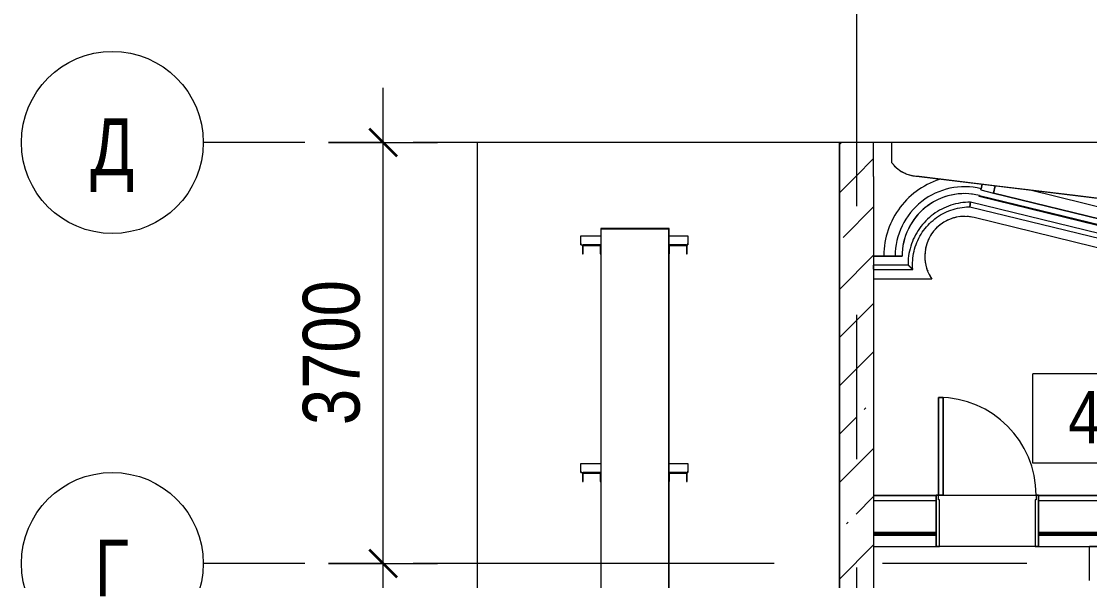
# Model space of a CAD drawing. Header units: millimetres. Extents: x 48966 to 294585, y -43515 to 30344.
# Drawn here: x 266500 to 275897, y -4019 to 894 of the extents above; entities that cross this region are included whole.
import ezdxf

# ---------------------------------------------------------------- set-up
doc = ezdxf.new("R2010")
doc.units = ezdxf.units.MM
doc.linetypes.add('Осевые', pattern=[6350, 1270, -952.5, 3175, -952.5])
for name, color, linetype, lineweight in [('Двери', 7, 'Continuous', 9), ('Каркас несущий', 7, 'Continuous', 9), ('Каркас_Импост', 7, 'Continuous', 9), ('Марки помещений', 7, 'Continuous', 9), ('Мебель', 7, 'Continuous', 9), ('Общие ребра', 7, 'Continuous', 9), ('Ограждение', 7, 'Continuous', 9), ('Оси', 7, 'Continuous', 9), ('Оси-1', 7, 'Continuous', 18), ('Оси-2', 7, 'Осевые', 9), ('Панель', 7, 'Continuous', 9), ('Перекрытия', 7, 'Continuous', 9), ('Поручни', 7, 'Continuous', 9), ('Размеры', 7, 'Continuous', 9), ('Размеры-200', 7, 'Continuous', 9), ('Стены', 7, 'Continuous', 9), ('Стены-1', 7, 'Continuous', 18), ('Штриховка разреза-1', 7, 'Continuous', 9), ('Элементы узлов', 7, 'Continuous', 9)]:
    doc.layers.add(name, color=color, linetype=linetype, lineweight=lineweight)
doc.styles.add('Arial Narrow', font='Arial Narrow.ttf', dxfattribs={"height": 500})
doc.styles.add('Arial Narrow_1', font='Arial Narrow.ttf', dxfattribs={"height": 460})
doc.dimstyles.new('Диагональ_-_2_5_мм_Arial_narrow_1', dxfattribs={"dimscale": 304.8, "dimtxt": 511.715487, "dimasz": 0.787402, "dimexe": 1.574803, "dimexo": 0.0625, "dimgap": 0.19685, "dimtad": 1, "dimdec": 0, "dimzin": 0, "dimdsep": 46, "dimtxsty": 'Arial Narrow', "dimblk1": 'OBLIQUE', "dimblk2": 'OBLIQUE', "dimsah": 1, "dimcen": 0.09, "dimdle": 1.574803, "dimazin": 0, "dimtfac": 1, "dimtdec": 4, "dimtix": 1, "dimtmove": 0, "dimatfit": 3, "dimfxl": 1.574803, "dimfxlon": 1, "dimtvp": 1, "dimtolj": 1, "dimtzin": 0, "dimarcsym": 2})
pattern_1 = [(45, (169515.5, 0), (-424.264, 424.264), [600, -100, 20, -100]), (45, (169515.5, 424), (-424.264, 424.264), [])]

# ---------------------------------------------------------------- blocks, each defined once
blk = doc.blocks.new('Ограждение - Ограждение-585032-План 4-го этажа на отм_ _10_050')
at = {"layer": 'Поручни'}
for p, q in [((102681.6, -10537.9), (102081.6, -10537.9)), ((102081.6, -10537.9), (102081.6, -13732.9)), ((102085.6, -13736.9), (102085.6, -10541.9)), ((102085.6, -10541.9), (102677.6, -10541.9)), ((102677.6, -10541.9), (102677.6, -13736.9)), ((102681.6, -13732.9), (102681.6, -10537.9)), ((102081.6, -13732.9), (100996.6, -13732.9)), ((100996.6, -13736.9), (102085.6, -13736.9)), ((102677.6, -13736.9), (104031.6, -13736.9)), ((104031.6, -13732.9), (102681.6, -13732.9)), ((104031.6, -13736.9), (104031.6, -13732.9))]:
    blk.add_line(p, q, dxfattribs=at)
blk = doc.blocks.new('Швеллеры стальные гнутые равнополочные  ГОСТ 8278-83_Гн_ - Гн160x80x5-608659-План 4-го этажа на отм_ _10_050')
at = {"layer": 'Каркас несущий'}
for p, q in [((102681.6, 3397.1), (102681.6, 3324.1)), ((102686.6, 3397.1), (102681.6, 3397.1)), ((102686.6, 3329.1), (102686.6, 3397.1)), ((102841.6, 3397.1), (102836.6, 3397.1)), ((102836.6, 3397.1), (102836.6, 3329.1)), ((102841.6, 3324.1), (102841.6, 3397.1)), ((102688.6, 3317.1), (102834.6, 3317.1)), ((102829.6, 3322.1), (102693.6, 3322.1))]:
    blk.add_line(p, q, dxfattribs=at)
for centre, start, end in [((102688.6, 3324.1), 180, 270), ((102693.6, 3329.1), 180, 270), ((102829.6, 3329.1), 270, 0), ((102834.6, 3324.1), 270, 0)]:
    blk.add_arc(centre, 7, start, end, dxfattribs=at)
blk = doc.blocks.new('Швеллеры стальные гнутые равнополочные  ГОСТ 8278-83_Гн_ - Гн160x80x5-608658-План 4-го этажа на отм_ _10_050')
at = {"layer": 'Каркас несущий'}
for p, q in [((101926.6, 3397.1), (101921.6, 3397.1)), ((101921.6, 3397.1), (101921.6, 3324.1)), ((101926.6, 3329.1), (101926.6, 3397.1)), ((102081.6, 3397.1), (102076.6, 3397.1)), ((102076.6, 3397.1), (102076.6, 3329.1)), ((102081.6, 3324.1), (102081.6, 3397.1)), ((101928.6, 3317.1), (102074.6, 3317.1)), ((102069.6, 3322.1), (101933.6, 3322.1))]:
    blk.add_line(p, q, dxfattribs=at)
for centre, start, end in [((101928.6, 3324.1), 180, 270), ((101933.6, 3329.1), 180, 270), ((102069.6, 3329.1), 270, 0), ((102074.6, 3324.1), 270, 0)]:
    blk.add_arc(centre, 7, start, end, dxfattribs=at)
blk = doc.blocks.new('Швеллеры стальные гнутые равнополочные  ГОСТ 8278-83_Гн_ - Гн160x80x5-585116-План 4-го этажа на отм_ _10_050')
at = {"layer": 'Каркас несущий'}
for p, q in [((-470, 12), (-470, 80)), ((-470, 7), (-470, 80)), ((-470, 80), (-295.2, 80)), ((-470, 80), (-295.2, 80)), ((-470, 12), (-470, 7.1)), ((-470, 7.1), (-470, 12)), ((-470, 7), (-470, 2.1)), ((-470, 0), (-470, 7)), ((304.8, 80), (470, 80)), ((304.8, 80), (470, 80)), ((470, 80), (470, 7)), ((470, 80), (470, 12)), ((470, 12), (470, 7.1)), ((470, 7.1), (470, 12)), ((470, 7), (470, 0)), ((470, 2.1), (470, 7)), ((-470, 0), (-295.2, 0)), ((304.8, 0), (470, 0))]:
    blk.add_line(p, q, dxfattribs=at)
blk = doc.blocks.new('Швеллеры стальные гнутые равнополочные  ГОСТ 8278-83_Гн_ - Гн160x80x5-2083024-План 4-го этажа на отм_ _10_050')
at = {"layer": 'Каркас несущий'}
for p, q in [((102681.6, -1076.5), (102681.6, -1149.5)), ((102686.6, -1149.5), (102686.6, -1081.5)), ((102834.6, -1069.5), (102688.6, -1069.5)), ((102693.6, -1074.5), (102829.6, -1074.5)), ((102836.6, -1081.5), (102836.6, -1149.5)), ((102841.6, -1149.5), (102841.6, -1076.5)), ((102681.6, -1149.5), (102686.6, -1149.5)), ((102836.6, -1149.5), (102841.6, -1149.5))]:
    blk.add_line(p, q, dxfattribs=at)
for centre, start, end in [((102688.6, -1076.5), 90, 180), ((102693.6, -1081.5), 90, 180), ((102829.6, -1081.5), 0, 90), ((102834.6, -1076.5), 0, 90)]:
    blk.add_arc(centre, 7, start, end, dxfattribs=at)
blk = doc.blocks.new('Базовая стена _ ОС20 - обшивка балкона _мин_вата_фанера 10мм _сталь - ___-6277509-План 4-го этажа на отм_ _10_050')
at = {"layer": 'Стены'}
for p, q in [((105536.2, -10227.4), (105551.9, -10163.3)), ((105551.9, -10163.3), (105536.2, -10227.4)), ((112349.1, -11892.9), (105536.2, -10227.4)), ((105536.2, -10227.4), (109835.7, -11278.5)), ((112361.1, -11792.9), (105848.1, -10200.7)), ((109838, -11279), (112349.1, -11892.9))]:
    blk.add_line(p, q, dxfattribs=at)
at = {"layer": 'Стены', "flags": 128}
blk.add_lwpolyline([(112349.1, -11892.9), (112354.3, -11849.3), (112358.1, -11818), (112360.3, -11799.2), (112361.1, -11792.9), (112360.3, -11799.2), (112358.1, -11818), (112354.3, -11849.3), (112349.1, -11892.9)], dxfattribs=at)
blk = doc.blocks.new('Базовая стена _ ОС20 - обшивка балкона _мин_вата_фанера 10мм _сталь - ___-6278307-План 4-го этажа на отм_ _10_050')
at = {"layer": 'Стены'}
for p, q in [((105426.7, -10189.4), (105436.3, -10150.1)), ((105436.3, -10150.1), (105426.7, -10189.4)), ((104670.6, -10782.9), (104670.6, -10782.9))]:
    blk.add_line(p, q, dxfattribs=at)
at = {"layer": 'Стены', "flags": 128}
blk.add_lwpolyline([(105066.3, -10105.4), (105057.8, -10108), (105031, -10117.5), (105004.6, -10128.1), (104978.6, -10139.7), (104953.1, -10152.3), (104928.2, -10165.9), (104903.8, -10180.6), (104880, -10196.2), (104856.9, -10212.7), (104834.4, -10230.1), (104812.7, -10248.5), (104791.7, -10267.6), (104771.5, -10287.6), (104752.1, -10308.4), (104733.5, -10330), (104715.8, -10352.3), (104699.1, -10375.2), (104683.2, -10398.9), (104668.4, -10423.1), (104654.5, -10447.9), (104641.6, -10473.3), (104629.7, -10499.1), (104618.9, -10525.4), (104609.1, -10552.1), (104600.4, -10579.2), (104592.8, -10606.6), (104586.3, -10634.3), (104580.9, -10662.2), (104576.7, -10690.3), (104573.5, -10718.6), (104571.5, -10747), (104570.7, -10775.4), (104570.6, -10782.9)], dxfattribs=at)
at = {"layer": 'Стены'}
blk.add_arc((105281.6, -10782.9), 611, 76.26319, 180, dxfattribs=at)
blk.add_arc((105281.6, -10782.9), 611, 76.26319, 180, dxfattribs=at)
blk = doc.blocks.new('Ограждение - Ограждение-6396250-План 4-го этажа на отм_ _10_050')
at = {"layer": 'Поручни'}
for p, q in [((113656.9, -12343.3), (105333, -10308.5)), ((105328.2, -10348.5), (113616.9, -12374.7)), ((104784, -10859.9), (104481.6, -10859.9)), ((104481.6, -10862.6), (104481.6, -10897.2)), ((104481.6, -10897.2), (104481.6, -10862.6)), ((104481.6, -10899.9), (104826, -10899.9)), ((113616.9, -12374.7), (113616.9, -12881.9)), ((113656.9, -12881.9), (113656.9, -12343.3))]:
    blk.add_line(p, q, dxfattribs=at)
at = {"layer": 'Поручни', "flags": 128}
for points in [[(105333, -10308.5), (105311.2, -10308.8), (105289.3, -10310), (105267.6, -10312.1), (105245.9, -10315), (105224.4, -10318.8), (105203.1, -10323.5), (105181.9, -10329), (105161, -10335.4), (105140.4, -10342.5), (105120.1, -10350.5), (105100.1, -10359.3), (105080.4, -10368.9), (105061.2, -10379.3), (105042.4, -10390.5), (105024.1, -10402.3), (105006.2, -10414.9), (104988.9, -10428.3), (104972.1, -10442.2), (104955.9, -10456.9), (104940.3, -10472.2), (104925.3, -10488.1), (104911, -10504.6), (104897.3, -10521.6), (104884.3, -10539.2), (104872.1, -10557.3), (104860.5, -10575.8), (104849.7, -10594.8), (104839.7, -10614.2), (104830.5, -10634.1), (104822.1, -10654.2), (104814.5, -10674.7), (104807.7, -10695.5), (104801.7, -10716.5), (104796.6, -10737.7), (104792.4, -10759.2), (104789, -10780.7), (104786.5, -10802.4), (104784.8, -10824.2), (104784, -10846.1), (104784, -10859.9)], [(104826, -10899.9), (104824.6, -10879.7), (104824, -10859.4), (104824.2, -10839.2), (104825.2, -10819), (104827, -10798.8), (104829.7, -10778.7), (104833.1, -10758.8), (104837.4, -10739), (104842.4, -10719.4), (104848.2, -10700), (104854.8, -10680.8), (104862.1, -10661.9), (104870.2, -10643.4), (104879, -10625.1), (104888.6, -10607.3), (104898.8, -10589.8), (104909.7, -10572.8), (104921.4, -10556.2), (104933.6, -10540.1), (104946.5, -10524.5), (104960, -10509.4), (104974.1, -10494.9), (104988.8, -10480.9), (105004, -10467.6), (105019.8, -10454.8), (105036, -10442.7), (105052.7, -10431.3), (105069.9, -10420.5), (105087.5, -10410.5), (105105.4, -10401.1), (105123.8, -10392.5), (105142.4, -10384.6), (105161.4, -10377.5), (105180.6, -10371.1), (105200, -10365.5), (105219.7, -10360.7), (105239.5, -10356.7), (105259.5, -10353.5), (105279.6, -10351), (105299.8, -10349.4), (105320.1, -10348.6), (105328.2, -10348.5)]]:
    blk.add_lwpolyline(points, dxfattribs=at)
at = {"layer": 'Поручни'}
for points in [[(105328.2, -10348.5), (105328.2, -10348.5), (105328.3, -10347.7), (105328.7, -10344.1), (105329.3, -10338.7), (105330.1, -10332), (105331, -10325), (105331.8, -10318.3), (105332.5, -10312.9), (105332.9, -10309.3), (105333, -10308.5), (105333, -10308.5)], [(105332.8, -10309.7), (105332.7, -10310.5), (105332.5, -10312.9), (105332, -10316.5), (105331.8, -10318.5)]]:
    blk.add_open_spline(points, degree=3, dxfattribs=at)
for points, knots in [([(105331.6, -10320.3), (105331.4, -10321.8), (105330.9, -10325.6), (105330.1, -10332), (105329.3, -10338.7), (105328.7, -10344), (105328.4, -10346.7), (105328.3, -10347.3)], [-0.6353006, -0.6353006, -0.6353006, -0.6353006, -0.5555556, -0.4444444, -0.3333333, -0.2222222, -0.1111111, -0.1111111, -0.1111111, -0.1111111]), ([(104826, -10899.9), (104825.9, -10899.9), (104825.5, -10899.6), (104824.9, -10899), (104824.5, -10898.5), (104824.1, -10898.2), (104823.7, -10897.7), (104823, -10897.1), (104822.1, -10896.3), (104821.1, -10895.4), (104820.2, -10894.6), (104819.6, -10894), (104818.9, -10893.4), (104818, -10892.6), (104816.9, -10891.5), (104815.7, -10890.4), (104814.7, -10889.5), (104813.9, -10888.8), (104813.2, -10888.1), (104812.2, -10887.1), (104810.9, -10885.9), (104809.4, -10884.5), (104807.8, -10883), (104806.3, -10881.5), (104804.7, -10880), (104803.1, -10878.6), (104801.6, -10877.1), (104800.1, -10875.6), (104798.5, -10874.1), (104797.3, -10872.9), (104796.3, -10871.9), (104795.5, -10871.2), (104794.8, -10870.5), (104793.9, -10869.6), (104792.7, -10868.4), (104791.5, -10867.3), (104790.7, -10866.6), (104790.3, -10866.2), (104789.9, -10865.7), (104789.4, -10865.2), (104788.6, -10864.4), (104787.6, -10863.5), (104786.7, -10862.6), (104786.1, -10862), (104785.7, -10861.6), (104785.4, -10861.2), (104784.9, -10860.8), (104784.3, -10860.1), (104784, -10859.9), (104784, -10859.9)], [0, 0, 0, 0, 0.055556, 0.083333, 0.097222, 0.111111, 0.125, 0.138889, 0.166667, 0.194444, 0.208333, 0.222222, 0.236111, 0.25, 0.277778, 0.305556, 0.319444, 0.333333, 0.347222, 0.361111, 0.388889, 0.416667, 0.444444, 0.472222, 0.5, 0.527778, 0.555556, 0.583333, 0.611111, 0.638889, 0.652778, 0.666667, 0.680556, 0.694444, 0.722222, 0.75, 0.763889, 0.770833, 0.777778, 0.791667, 0.805556, 0.833333, 0.861111, 0.875, 0.888889, 0.902778, 0.916667, 0.944444, 1, 1, 1, 1]), ([(104785.7, -10861.6), (104785.8, -10861.8), (104786.1, -10862), (104786.7, -10862.6), (104787.5, -10863.4), (104788.2, -10864.1), (104788.5, -10864.3)], [0.11111111, 0.11111111, 0.11111111, 0.11111111, 0.125, 0.13888889, 0.16666667, 0.18764569, 0.18764569, 0.18764569, 0.18764569]), ([(104790, -10865.8), (104790.2, -10866.1), (104790.6, -10866.5), (104791.5, -10867.3), (104792.7, -10868.4), (104793.9, -10869.6), (104794.8, -10870.5), (104795.5, -10871.2), (104796.3, -10871.9), (104797.3, -10872.9), (104798.5, -10874.1), (104800.1, -10875.6), (104801.1, -10876.6), (104801.6, -10877.1)], [0.2222222, 0.2222222, 0.2222222, 0.2222222, 0.2361111, 0.25, 0.2777778, 0.3055556, 0.3194444, 0.3333333, 0.3472222, 0.3611111, 0.3888889, 0.4166667, 0.4443731, 0.4443731, 0.4443731, 0.4443731]), ([(104801.6, -10877.1), (104802.1, -10877.6), (104803.1, -10878.6), (104804.7, -10880), (104806.3, -10881.5), (104807.8, -10883), (104809.4, -10884.5), (104810.9, -10885.9), (104812.2, -10887.1), (104813.2, -10888.1), (104813.9, -10888.8), (104814.7, -10889.5), (104815.7, -10890.4), (104816.9, -10891.5), (104818, -10892.6), (104818.8, -10893.3), (104819.3, -10893.7), (104819.7, -10894.1), (104820.2, -10894.6), (104821.1, -10895.4), (104822.1, -10896.3), (104823, -10897.1), (104823.6, -10897.7), (104823.9, -10898), (104824.1, -10898.2)], [0.4444444, 0.4444444, 0.4444444, 0.4444444, 0.4722222, 0.5, 0.5277778, 0.5555556, 0.5833333, 0.6111111, 0.6388889, 0.6527778, 0.6666667, 0.6805556, 0.6944444, 0.7222222, 0.75, 0.7638889, 0.7708333, 0.7777778, 0.7916667, 0.8055556, 0.8333333, 0.8611111, 0.875, 0.8888889, 0.8888889, 0.8888889, 0.8888889]), ([(113616.9, -12374.7), (113616.9, -12374.7), (113617.4, -12374.4), (113619, -12373), (113621, -12371.5), (113622.7, -12370.2), (113624.4, -12368.9), (113625.8, -12367.7), (113627.3, -12366.6), (113628.8, -12365.4), (113630.5, -12364.1), (113631.7, -12363.1), (113633, -12362.1), (113634.3, -12361.1), (113635.6, -12360), (113636.9, -12359), (113638.2, -12358), (113639.5, -12357), (113640.8, -12356), (113642.1, -12355), (113643.3, -12354), (113645, -12352.7), (113646.5, -12351.5), (113648, -12350.3), (113649.4, -12349.2), (113651.1, -12347.9), (113652.8, -12346.5), (113654.7, -12345), (113656.4, -12343.7), (113656.9, -12343.3), (113656.9, -12343.3)], [-1, -1, -1, -1, -0.916667, -0.833333, -0.791667, -0.75, -0.708333, -0.6875, -0.666667, -0.625, -0.604167, -0.583333, -0.5625, -0.541667, -0.520833, -0.5, -0.479167, -0.458333, -0.4375, -0.416667, -0.395833, -0.375, -0.333333, -0.3125, -0.291667, -0.25, -0.208333, -0.166667, -0.083333, 0, 0, 0, 0]), ([(113644.8, -12352.9), (113644.7, -12352.9), (113644.2, -12353.3), (113643.3, -12354), (113642.1, -12355), (113640.8, -12356), (113639.5, -12357), (113638.2, -12358), (113636.9, -12359), (113635.6, -12360), (113634.3, -12361.1), (113633, -12362.1), (113631.7, -12363.1), (113630.5, -12364.1), (113628.8, -12365.4), (113627.3, -12366.6), (113625.8, -12367.7), (113624.4, -12368.9), (113622.7, -12370.2), (113621, -12371.5), (113620, -12372.3), (113619.6, -12372.6)], [-0.6285509, -0.6285509, -0.6285509, -0.6285509, -0.625, -0.6041667, -0.5833333, -0.5625, -0.5416667, -0.5208333, -0.5, -0.4791667, -0.4583333, -0.4375, -0.4166667, -0.3958333, -0.375, -0.3333333, -0.3125, -0.2916667, -0.25, -0.2083333, -0.1666667, -0.1666667, -0.1666667, -0.1666667]), ([(113654.2, -12345.4), (113653.8, -12345.8), (113652.8, -12346.5), (113651.1, -12347.9), (113649.4, -12349.2), (113648, -12350.3), (113647.3, -12350.9), (113646.9, -12351.2)], [-0.8333333, -0.8333333, -0.8333333, -0.8333333, -0.7916667, -0.75, -0.7083333, -0.6875, -0.6666667, -0.6666667, -0.6666667, -0.6666667])]:
    blk.add_open_spline(points, degree=3, knots=knots, dxfattribs=at)
blk = doc.blocks.new('Дверь - Однопольная - ДВ2_21х9-6474923-План 4-го этажа на отм_ _10_050')
at = {"layer": 'Двери'}
for p, q in [((-389, 1083.5), (-429, 1083.5)), ((-429, 1083.5), (-429, 225.5)), ((-389, 225.5), (-389, 1083.5)), ((-429, 225.5), (-389, 225.5))]:
    blk.add_line(p, q, dxfattribs=at)
blk.add_arc((-429, 225.5), 858, 360, 90, dxfattribs=at)
at = {"layer": 'Каркас_Импост'}
for p, q in [((-430, 225.5), (-450, 225.5)), ((-450, 225.5), (-450, -225.5)), ((-430, 185.5), (-430, 225.5)), ((450, 225.5), (430, 225.5)), ((430, 225.5), (430, 185.5)), ((450, -225.5), (450, 225.5)), ((-420, 185.5), (-430, 185.5)), ((-420, -225.5), (-420, 185.5)), ((430, 185.5), (420, 185.5)), ((420, 185.5), (420, -225.5)), ((-450, -225.5), (-420, -225.5)), ((420, -225.5), (450, -225.5))]:
    blk.add_line(p, q, dxfattribs=at)
at = {"layer": 'Панель'}
for p, q in [((-429, 1083.5), (-389, 1083.5)), ((-429, 225.5), (-429, 1083.5)), ((-389, 1083.5), (-389, 225.5)), ((-389, 225.5), (-429, 225.5))]:
    blk.add_line(p, q, dxfattribs=at)
blk = doc.blocks.new('Рефлектор_2 - Рефлектор_2-V70-План 4-го этажа на отм_ _10_050')
at = {"layer": 'Мебель'}
for p, q in [((-23025.6, -13779.4), (-23025.6, -13600)), ((-22785.1, -13900), (-18685.1, -14400))]:
    blk.add_line(p, q, dxfattribs=at)
at = {"layer": 'Мебель', "flags": 128}
for points in [[(-23025.6, -13779.4), (-22988.3, -13820.7), (-22944, -13854.5), (-22894.2, -13879.5), (-22840.6, -13894.8), (-22785.1, -13900)], [(-18685.1, -14400), (-19364.3, -14317.2), (-20045.3, -14234.1), (-20728, -14150.8), (-21412.4, -14067.4), (-22098.1, -13983.8), (-22785.1, -13900)]]:
    blk.add_lwpolyline(points, dxfattribs=at)
at = {"layer": 'Мебель'}
for points in [[(-22990.1, -13819), (-22998.6, -13811.1), (-23006.6, -13802.7), (-23014.1, -13793.8)], [(-22842.6, -13894.4), (-22859.2, -13891.2), (-22875.6, -13886.5), (-22891.4, -13880.5)]]:
    blk.add_open_spline(points, degree=3, dxfattribs=at)
for points, knots in [([(-22945.6, -13853.5), (-22950.9, -13850.1), (-22964.6, -13840.7), (-22977.9, -13830.6), (-22985.4, -13823.5)], [0.6503424, 0.6503424, 0.6503424, 0.6503424, 0.7222222, 0.8416372, 0.8416372, 0.8416372, 0.8416372]), ([(-22895.4, -13879), (-22896.2, -13878.6), (-22908.3, -13873.8), (-22923.7, -13866.6), (-22937.4, -13858.4), (-22940.8, -13856.3)], [0.4338342, 0.4338342, 0.4338342, 0.4338342, 0.4444444, 0.5833333, 0.629062, 0.629062, 0.629062, 0.629062]), ([(-22785.1, -13900), (-22794.8, -13900), (-22812.8, -13899.1), (-22830.6, -13896.6), (-22838.9, -13895.1)], [0, 0, 0, 0, 0.1111111, 0.2076383, 0.2076383, 0.2076383, 0.2076383])]:
    blk.add_open_spline(points, degree=3, knots=knots, dxfattribs=at)
blk = doc.blocks.new('Линия разрыва1 - М 200-6492698-План 4-го этажа на отм_ _10_050')
at = {"layer": 'Элементы узлов'}
for p, q in [((-44.1, 170.5), (-88.3, 0)), ((45.1, -172.4), (-44.1, 170.5)), ((-88.3, 0), (-4537.7, 0)), ((90.2, 0), (45.1, -172.4)), ((4362.3, 0), (90.2, 0))]:
    blk.add_line(p, q, dxfattribs=at)
blk = doc.blocks.new('Линия разрыва1 - М 200-6492712-План 4-го этажа на отм_ _10_050')
at = {"layer": 'Элементы узлов'}
blk.add_line((-88.3, 0), (-12142.5, 0), dxfattribs=at)
blk = doc.blocks.new('Ось сетки - По умолчанию 2-349628-План 4-го этажа на отм_ _10_050')
at = {"layer": 'Оси-1'}
blk.add_circle((0, 0), 4, dxfattribs=at)
blk = doc.blocks.new('Марка помещения_Р - Марка помещения-4575829-План 4-го этажа на отм_ _10_050')
at = {"layer": 'Марки помещений'}
for p, q in [((-4.79375, -1.95625), (-4.79375, 1.95625)), ((4.79375, 1.95625), (-4.79375, 1.95625)), ((4.79375, -1.95625), (4.79375, 1.95625)), ((4.79375, -1.95625), (-4.79375, -1.95625))]:
    blk.add_line(p, q, dxfattribs=at)
blk = doc.blocks.new('DIMBLOCK35-План 4-го этажа на отм_ _10_050')
at = {"layer": 'Размеры-200', "lineweight": 35, "transparency": 16777216}
for points in [[(269682.1, -3869.5), (269562.1, -3749.5), (269802.1, -3989.5)], [(269682.1, -6269.5), (269562.1, -6149.5), (269802.1, -6389.5)]]:
    blk.add_hatch(color=256, dxfattribs=at).paths.add_polyline_path(points, flags=0)
for p, q in [((269682.1, -3869.5), (269562.1, -3749.5)), ((269562.1, -3749.5), (269802.1, -3989.5)), ((269802.1, -3989.5), (269682.1, -3869.5)), ((269682.1, -6269.5), (269562.1, -6149.5)), ((269562.1, -6149.5), (269802.1, -6389.5)), ((269802.1, -6389.5), (269682.1, -6269.5))]:
    blk.add_line(p, q, dxfattribs=at)
at = {"layer": 'Размеры-200', "transparency": 16777216}
for p, q in [((269202.1, -3869.5), (270162.1, -3869.5)), ((269682.1, -3869.5), (269202.1, -3869.5)), ((269682.1, -6749.5), (269682.1, -3869.5)), ((269202.1, -6269.5), (270162.1, -6269.5)), ((269682.1, -6269.5), (269202.1, -6269.5))]:
    blk.add_line(p, q, dxfattribs=at)
at = {"layer": 'Размеры-200', "color": 0, "transparency": 16777216, "insert": (268975.9, -5703), "char_height": 500, "width": 1520.526, "attachment_point": 1, "rotation": 90, "line_spacing_factor": 0.974696, "style": 'Arial Narrow'}
blk.add_mtext('2400', dxfattribs=at)
blk = doc.blocks.new('_Oblique')
at = {"color": 0, "linetype": 'ByBlock', "lineweight": -2}
blk.add_line((-0.5, -0.5), (0.5, 0.5), dxfattribs=at)
blk = doc.blocks.new('DIMBLOCK36-План 4-го этажа на отм_ _10_050')
at = {"layer": 'Размеры-200', "lineweight": 35, "transparency": 16777216}
for points in [[(269682.1, -169.5), (269562.1, -49.5), (269802.1, -289.5)], [(269682.1, -3869.5), (269562.1, -3749.5), (269802.1, -3989.5)]]:
    blk.add_hatch(color=256, dxfattribs=at).paths.add_polyline_path(points, flags=0)
at = {"layer": 'Размеры-200', "transparency": 16777216}
for p, q in [((269682.1, -3869.5), (269682.1, 310.5)), ((269202.1, -169.5), (270162.1, -169.5)), ((269682.1, -169.5), (269202.1, -169.5)), ((269202.1, -3869.5), (270162.1, -3869.5)), ((269682.1, -3869.5), (269202.1, -3869.5))]:
    blk.add_line(p, q, dxfattribs=at)
at = {"layer": 'Размеры-200', "lineweight": 35, "transparency": 16777216}
for p, q in [((269682.1, -169.5), (269562.1, -49.5)), ((269562.1, -49.5), (269802.1, -289.5)), ((269802.1, -289.5), (269682.1, -169.5)), ((269682.1, -3869.5), (269562.1, -3749.5)), ((269562.1, -3749.5), (269802.1, -3989.5)), ((269802.1, -3989.5), (269682.1, -3869.5))]:
    blk.add_line(p, q, dxfattribs=at)
at = {"layer": 'Размеры-200', "color": 0, "transparency": 16777216, "insert": (268975.9, -2653), "char_height": 500, "width": 1520.526, "attachment_point": 1, "rotation": 90, "line_spacing_factor": 0.974696, "style": 'Arial Narrow'}
blk.add_mtext('3700', dxfattribs=at)

msp = doc.modelspace()

# ---------------------------------------------------------------- hatches: boundary and pattern name
at = {"layer": 'Штриховка разреза-1'}
h = msp.add_hatch(dxfattribs=at)
h.set_pattern_fill('FP_4', color=256, style=0, pattern_type=2)
h.set_pattern_definition(pattern_1)
h.paths.add_polyline_path([(273997.1, -469.5), (273997.1, -169.5), (273697.1, -169.5), (273697.1, -469.5)], flags=0)
h = msp.add_hatch(dxfattribs=at)
h.set_pattern_fill('FP_4', color=256, style=0, pattern_type=2)
h.set_pattern_definition(pattern_1)
h.paths.add_polyline_path([(273697.1, -9069.5), (273997.1, -9069.5), (273997.1, -6119.5), (273697.1, -6119.5), (273697.1, -6975.1)], flags=0)
h.paths.add_polyline_path([(273997.1, -5119.5), (273997.1, -469.5), (273697.1, -469.5), (273697.1, -5119.5)], flags=0)
h = msp.add_hatch(dxfattribs=at)
h.set_pattern_fill('FP_3', color=256, style=0, pattern_type=2)
h.set_pattern_definition([(45, (169515.5, 0), (-707.107, 707.107), []), (135, (169515.5, 0), (-707.107, -707.107), [])])
h.paths.add_polyline_path([(273997.1, -3719.5), (274547.1, -3719.5), (274547.1, -3619.5), (273997.1, -3619.5)], flags=0)
h.paths.add_polyline_path([(275447.1, -3719.5), (276497.1, -3719.5), (276497.1, -3619.5), (275447.1, -3619.5)], flags=0)
h.paths.add_polyline_path([(294397.1, -3719.5), (294397.1, -3619.5), (277397.1, -3619.5), (277397.1, -3719.5), (293825.5, -3719.5)], flags=0)

# ---------------------------------------------------------------- linework, layer by layer
at = {"layer": 'Общие ребра'}
for p, q in [((273997.1, -3268.5), (273997.1, -3270.5)), ((273997.1, -3270.5), (274547.1, -3270.5)), ((273997.1, -3270.5), (273997.1, -3315.5)), ((275447.1, -3270.5), (276497.1, -3270.5)), ((273997.1, -3315.5), (273997.1, -3593.5)), ((273997.1, -3315.5), (274547.1, -3315.5)), ((275447.1, -3315.5), (276497.1, -3315.5)), ((273997.1, -3593.5), (273997.1, -3595.5)), ((273997.1, -3593.5), (274547.1, -3593.5)), ((273997.1, -3595.5), (273997.1, -3607.5)), ((273997.1, -3595.5), (274547.1, -3595.5)), ((273997.1, -3607.5), (273997.1, -3619.5)), ((273997.1, -3607.5), (274547.1, -3607.5)), ((273997.1, -3619.5), (273997.1, -3719.5)), ((273997.1, -3619.5), (274547.1, -3619.5)), ((275447.1, -3593.5), (276497.1, -3593.5)), ((275447.1, -3595.5), (276497.1, -3595.5)), ((275447.1, -3607.5), (276497.1, -3607.5)), ((275447.1, -3619.5), (276497.1, -3619.5)), ((276202.6, -3719.5), (275897.1, -3719.5)), ((275897.1, -3719.5), (276202.6, -3719.5))]:
    msp.add_line(p, q, dxfattribs=at)
at = {"layer": 'Оси-2'}
for p, q in [((273847.1, 11017.1), (273847.1, -13042.2)), ((294394.6, -169.5), (268100.1, -169.5)), ((294394.6, -3869.5), (268100.1, -3869.5))]:
    msp.add_line(p, q, dxfattribs=at)
at = {"layer": 'Перекрытия'}
for p, q in [((280110.7, -2108.1), (274880.2, -829.5)), ((272197.1, -924.5), (271597.1, -924.5)), ((271597.1, -924.5), (271597.1, -4119.5)), ((272197.1, -4119.5), (272197.1, -924.5)), ((274247.1, -1169.5), (273997.1, -1169.5)), ((274247.1, -1169.5), (273997.1, -1169.5)), ((274509.9, -1369.5), (273997.1, -1369.5)), ((273997.1, -1370.7), (273997.1, -3268.5)), ((273997.1, -3268.5), (283049.4, -3268.5))]:
    msp.add_line(p, q, dxfattribs=at)
for radius, start, end in [(550, 76.26319, 153.97608), (350, 112.32318, 118.33764), (350, 101.50519, 107.81874), (350, 90.28652, 97.30004), (350, 76.26319, 86.78152), (550, 154.0658, 180), (350, 133.63133, 139.37609), (350, 123.00761, 128.85676), (350, 154.79374, 160.41549), (350, 144.22235, 149.89566), (350, 165.35243, 170.9356), (350, 175.90242, 181.63504), (350, 185.0533, 191.59815), (350, 195.15354, 201.93176), (350, 205.0441, 214.8499)]:
    msp.add_arc((274797.1, -1169.5), radius, start, end, dxfattribs=at)
at = {"layer": 'Стены'}
for p, q in [((274925.1, -645.9), (274927.7, -635.2)), ((281975.8, -2369.5), (274925.1, -645.9)), ((274927.7, -635.2), (283249.4, -2669.5)), ((274939.6, -586.6), (274942.2, -576)), ((274939.6, -586.6), (275051.7, -614)), ((275051.7, -614), (281864.6, -2279.5)), ((283049.4, -2826.5), (274880.2, -829.5)), ((273997.1, -1169.5), (274186.1, -1169.5)), ((273997.1, -1169.5), (273997.1, -1369.5)), ((274186.1, -1169.5), (274247.1, -1169.5)), ((274186.1, -1169.5), (274247.1, -1169.5)), ((274509.9, -1369.5), (273997.1, -1369.5)), ((274547.1, -3268.5), (275447.1, -3268.5)), ((274547.1, -3719.5), (274547.1, -3268.5)), ((275447.1, -3268.5), (275447.1, -3719.5)), ((275447.1, -3719.5), (274547.1, -3719.5))]:
    msp.add_line(p, q, dxfattribs=at)
for radius, start, end in [(611, 76.26319, 180), (550, 76.26319, 180), (550, 76.26319, 180), (350, 76.26319, 180), (350, 180, 214.8499)]:
    msp.add_arc((274797.1, -1169.5), radius, start, end, dxfattribs=at)
at = {"layer": 'Стены-1'}
for p, q in [((273695.1, -169.5), (273695.1, -6119.5)), ((273697.1, -169.5), (273697.1, -469.5)), ((273697.1, -6117.5), (273697.1, -169.5)), ((273997.1, -469.5), (273997.1, -169.5)), ((273697.1, -469.5), (273697.1, -5119.5)), ((273997.1, -469.5), (273997.1, -3268.5)), ((273997.1, -3268.5), (274547.1, -3268.5)), ((274547.1, -3268.5), (274547.1, -3719.5)), ((275447.1, -3268.5), (276497.1, -3268.5)), ((275447.1, -3268.5), (275447.1, -3719.5)), ((273997.1, -3719.5), (273997.1, -5119.5)), ((273997.1, -3719.5), (274547.1, -3719.5)), ((275447.1, -3719.5), (275897.1, -3719.5)), ((275897.1, -4019.5), (275897.1, -3719.5))]:
    msp.add_line(p, q, dxfattribs=at)

# ---------------------------------------------------------------- block references
at = {"layer": 'Двери'}
msp.add_blockref('Дверь - Однопольная - ДВ2_21х9-6474923-План 4-го этажа на отм_ _10_050', (274997.1, -3494), dxfattribs=at)
at = {"layer": 'Каркас несущий'}
for name, p in [('Швеллеры стальные гнутые равнополочные  ГОСТ 8278-83_Гн_ - Гн160x80x5-585116-План 4-го этажа на отм_ _10_050', (271892.3, -1069.5)), ('Швеллеры стальные гнутые равнополочные  ГОСТ 8278-83_Гн_ - Гн160x80x5-2083024-План 4-го этажа на отм_ _10_050', (169515.5, 0)), ('Швеллеры стальные гнутые равнополочные  ГОСТ 8278-83_Гн_ - Гн160x80x5-585116-План 4-го этажа на отм_ _10_050', (271892.3, -3069.5))]:
    msp.add_blockref(name, p, dxfattribs=at)
at = {"layer": 'Каркас несущий', "rotation": 180}
for name, p in [('Швеллеры стальные гнутые равнополочные  ГОСТ 8278-83_Гн_ - Гн160x80x5-608659-План 4-го этажа на отм_ _10_050', (374278.7, 2247.6)), ('Швеллеры стальные гнутые равнополочные  ГОСТ 8278-83_Гн_ - Гн160x80x5-608659-План 4-го этажа на отм_ _10_050', (374278.7, 247.6)), ('Швеллеры стальные гнутые равнополочные  ГОСТ 8278-83_Гн_ - Гн160x80x5-608658-План 4-го этажа на отм_ _10_050', (374278.7, 247.6))]:
    msp.add_blockref(name, p, dxfattribs=at)
at = {"layer": 'Марки помещений', "xscale": 199.9999999999999, "yscale": 199.9999999999999, "zscale": 199.9999999999999}
msp.add_blockref('Марка помещения_Р - Марка помещения-4575829-План 4-го этажа на отм_ _10_050', (276355.9, -2595), dxfattribs=at)
at = {"layer": 'Мебель'}
msp.add_blockref('Рефлектор_2 - Рефлектор_2-V70-План 4-го этажа на отм_ _10_050', (297182.2, 13430.5), dxfattribs=at)
at = {"layer": 'Ограждение'}
for name in ['Ограждение - Ограждение-6396250-План 4-го этажа на отм_ _10_050', 'Ограждение - Ограждение-585032-План 4-го этажа на отм_ _10_050']:
    msp.add_blockref(name, (169515.5, 9613.4), dxfattribs=at)
at = {"layer": 'Оси-1', "xscale": 199.9999999999999, "yscale": 199.9999999999999, "zscale": 199.9999999999999, "rotation": 89.99999999999982}
for p in [(267300.1, -169.5), (267300.1, -3869.5)]:
    msp.add_blockref('Ось сетки - По умолчанию 2-349628-План 4-го этажа на отм_ _10_050', p, dxfattribs=at)
at = {"layer": 'Стены'}
for name in ['Базовая стена _ ОС20 - обшивка балкона _мин_вата_фанера 10мм _сталь - ___-6278307-План 4-го этажа на отм_ _10_050', 'Базовая стена _ ОС20 - обшивка балкона _мин_вата_фанера 10мм _сталь - ___-6277509-План 4-го этажа на отм_ _10_050']:
    msp.add_blockref(name, (169515.5, 9613.4), dxfattribs=at)
at = {"layer": 'Элементы узлов'}
msp.add_blockref('Линия разрыва1 - М 200-6492712-План 4-го этажа на отм_ _10_050', (282454.6, -169.5), dxfattribs=at)
at = {"layer": 'Элементы узлов', "rotation": 270.0000000000001}
msp.add_blockref('Линия разрыва1 - М 200-6492698-План 4-го этажа на отм_ _10_050', (270512.1, -4707.2), dxfattribs=at)

# ---------------------------------------------------------------- texts
at = {"layer": 'Марки помещений', "insert": (275708, -2353.1), "char_height": 460, "width": 1587.341, "attachment_point": 1, "style": 'Arial Narrow_1'}
msp.add_mtext('4.048', dxfattribs=at)
at = {"layer": 'Оси', "char_height": 500, "attachment_point": 1, "style": 'Arial Narrow'}
for s, insert, width in [('\\fArial Narrow|b0|i0|c204|p34|;Д', (267104.9, 41.1), 464.979), ('\\fArial Narrow|b0|i0|c204|p34|;Г', (267144.9, -3658.9), 368.776)]:
    msp.add_mtext(s, dxfattribs=dict(at, insert=insert, width=width))

# ---------------------------------------------------------------- dimensions: what is measured, and where the dimension line sits
at = {"layer": 'Размеры'}
for base, p1, p2, override, picture, middle in [((269682.1, -169.5), (269202.1, -3869.5), (269202.1, -169.5), {"dimpost": '<>', "dimfxl": 3700}, 'DIMBLOCK36-План 4-го этажа на отм_ _10_050', (269366.8, -2019.5)), ((269682.1, -3869.5), (269202.1, -6269.5), (269202.1, -3869.5), {"dimpost": '<>', "dimfxl": 2400}, 'DIMBLOCK35-План 4-го этажа на отм_ _10_050', (269366.8, -5069.5))]:
    dim = msp.add_linear_dim(base=base, p1=p1, p2=p2, angle=90, dimstyle='Диагональ_-_2_5_мм_Arial_narrow_1', override=override, dxfattribs=at)
    dim.commit()
    dim.dimension.update_dxf_attribs({"geometry": picture, "text_midpoint": middle})

doc.saveas('drawing.dxf')
